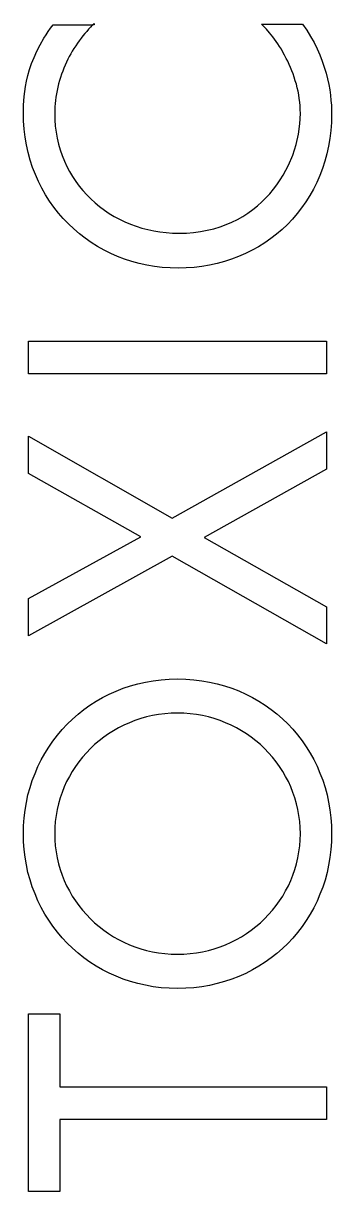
# Model space of a CAD drawing. Extents: x 1.41 to 9.86, y -5.67 to -2.11.
# Drawn here: x 1.4432 to 1.5007, y -2.3238 to -2.1057 of the extents above; entities that cross this region are included whole.
import ezdxf

# ---------------------------------------------------------------- set-up
doc = ezdxf.new("R2010")
doc.units = 0
doc.header["$MEASUREMENT"] = 0
doc.layers.add('BLACK', color=7, linetype='CONTINUOUS')

msp = doc.modelspace()

# ---------------------------------------------------------------- linework, layer by layer
at = {"layer": 'BLACK', "linetype": 'CONTINUOUS'}
for p, q in [((1.4483, -2.10662), (1.44876, -2.106)), ((1.44876, -2.106), (1.44876, -2.106)), ((1.44876, -2.106), (1.44876, -2.106)), ((1.44876, -2.106), (1.44877, -2.106)), ((1.44877, -2.106), (1.44877, -2.106)), ((1.44877, -2.106), (1.44877, -2.106)), ((1.44877, -2.106), (1.44877, -2.106)), ((1.44877, -2.106), (1.45613, -2.106)), ((1.45572, -2.10644), (1.45537, -2.10682)), ((1.45606, -2.10607), (1.45572, -2.10644)), ((1.45572, -2.10644), (1.45572, -2.10644)), ((1.45613, -2.106), (1.45606, -2.10607)), ((1.45606, -2.10607), (1.45606, -2.10607)), ((1.45613, -2.106), (1.4564, -2.10572)), ((1.4564, -2.106), (1.45613, -2.106)), ((1.4564, -2.10572), (1.4564, -2.10572)), ((1.4564, -2.10572), (1.4564, -2.10572)), ((1.4564, -2.10572), (1.45641, -2.10572)), ((1.45641, -2.106), (1.4564, -2.106)), ((1.45641, -2.10572), (1.45641, -2.10572)), ((1.45641, -2.10572), (1.45641, -2.106)), ((1.45641, -2.106), (1.45641, -2.106)), ((1.45641, -2.106), (1.45641, -2.106)), ((1.48807, -2.10628), (1.48765, -2.10586)), ((1.48765, -2.10586), (1.48765, -2.10586)), ((1.48765, -2.10586), (1.48765, -2.10586)), ((1.48765, -2.10586), (1.48765, -2.10586)), ((1.48765, -2.10586), (1.48765, -2.10586)), ((1.48765, -2.10586), (1.48765, -2.10586)), ((1.48765, -2.10586), (1.48766, -2.10586)), ((1.48766, -2.10586), (1.49529, -2.10586)), ((1.48856, -2.10682), (1.48807, -2.10628)), ((1.49529, -2.10586), (1.49529, -2.10586)), ((1.49529, -2.10586), (1.49529, -2.10586)), ((1.49529, -2.10586), (1.49529, -2.10586)), ((1.49529, -2.10586), (1.49529, -2.10586)), ((1.49529, -2.10586), (1.4953, -2.10586)), ((1.4953, -2.10586), (1.4953, -2.10586)), ((1.4953, -2.10586), (1.49609, -2.10701)), ((1.44634, -2.1097), (1.44705, -2.10848)), ((1.44705, -2.10848), (1.44744, -2.10786)), ((1.44705, -2.10848), (1.44705, -2.10848)), ((1.44705, -2.10848), (1.44705, -2.10848)), ((1.44744, -2.10786), (1.44786, -2.10724)), ((1.44744, -2.10786), (1.44744, -2.10786)), ((1.44786, -2.10724), (1.4483, -2.10662)), ((1.44786, -2.10724), (1.44786, -2.10724)), ((1.4483, -2.10662), (1.4483, -2.10662)), ((1.45397, -2.10851), (1.45363, -2.10897)), ((1.45432, -2.10807), (1.45397, -2.10851)), ((1.45467, -2.10764), (1.45432, -2.10807)), ((1.45432, -2.10807), (1.45432, -2.10807)), ((1.45502, -2.10722), (1.45467, -2.10764)), ((1.45537, -2.10682), (1.45502, -2.10722)), ((1.45502, -2.10722), (1.45502, -2.10722)), ((1.45537, -2.10682), (1.45537, -2.10682)), ((1.48857, -2.10682), (1.48856, -2.10682)), ((1.48913, -2.10747), (1.48857, -2.10682)), ((1.48974, -2.10822), (1.48913, -2.10747)), ((1.49005, -2.10864), (1.48974, -2.10822)), ((1.49037, -2.10908), (1.49005, -2.10864)), ((1.49609, -2.10701), (1.49609, -2.10701)), ((1.49609, -2.10701), (1.49609, -2.10701)), ((1.49609, -2.10701), (1.4968, -2.10816)), ((1.4968, -2.10816), (1.4968, -2.10816)), ((1.4968, -2.10816), (1.4968, -2.10816)), ((1.4968, -2.10816), (1.49745, -2.10932)), ((1.44573, -2.1109), (1.44634, -2.1097)), ((1.44634, -2.1097), (1.44634, -2.1097)), ((1.44634, -2.1097), (1.44634, -2.1097)), ((1.45265, -2.1104), (1.45234, -2.1109)), ((1.45297, -2.10991), (1.45265, -2.1104)), ((1.45265, -2.1104), (1.45265, -2.1104)), ((1.45329, -2.10944), (1.45297, -2.10991)), ((1.45297, -2.10991), (1.45297, -2.10991)), ((1.45363, -2.10897), (1.45329, -2.10944)), ((1.49069, -2.10955), (1.49037, -2.10908)), ((1.49037, -2.10908), (1.49037, -2.10908)), ((1.49101, -2.11004), (1.49069, -2.10955)), ((1.49069, -2.10955), (1.49069, -2.10955)), ((1.49133, -2.11056), (1.49101, -2.11004)), ((1.49101, -2.11004), (1.49101, -2.11004)), ((1.49164, -2.1111), (1.49133, -2.11056)), ((1.49133, -2.11056), (1.49133, -2.11056)), ((1.49745, -2.10932), (1.49745, -2.10932)), ((1.49745, -2.10932), (1.49745, -2.10932)), ((1.49745, -2.10932), (1.49802, -2.11048)), ((1.49802, -2.11048), (1.49802, -2.11048)), ((1.49802, -2.11048), (1.49802, -2.11048)), ((1.49802, -2.11048), (1.49852, -2.11162)), ((1.44475, -2.11323), (1.4452, -2.11208)), ((1.4452, -2.11208), (1.44573, -2.1109)), ((1.4452, -2.11208), (1.4452, -2.11208)), ((1.4452, -2.11208), (1.4452, -2.11208)), ((1.44573, -2.1109), (1.44573, -2.1109)), ((1.44573, -2.1109), (1.44573, -2.1109)), ((1.45127, -2.11294), (1.45101, -2.1135)), ((1.45151, -2.11242), (1.45127, -2.11294)), ((1.45177, -2.11191), (1.45151, -2.11242)), ((1.45151, -2.11242), (1.45151, -2.11242)), ((1.45205, -2.1114), (1.45177, -2.11191)), ((1.45234, -2.1109), (1.45205, -2.1114)), ((1.45205, -2.1114), (1.45205, -2.1114)), ((1.45234, -2.1109), (1.45234, -2.1109)), ((1.49194, -2.11166), (1.49164, -2.1111)), ((1.49164, -2.1111), (1.49164, -2.1111)), ((1.49224, -2.11225), (1.49194, -2.11166)), ((1.49252, -2.1128), (1.49224, -2.11225)), ((1.49279, -2.11337), (1.49252, -2.1128)), ((1.49852, -2.11162), (1.49852, -2.11162)), ((1.49852, -2.11162), (1.49852, -2.11162)), ((1.49852, -2.11162), (1.49896, -2.11276)), ((1.49896, -2.11276), (1.49896, -2.11276)), ((1.49896, -2.11276), (1.49896, -2.11276)), ((1.49896, -2.11276), (1.49934, -2.11389)), ((1.44406, -2.11544), (1.44437, -2.11435)), ((1.44437, -2.11435), (1.44475, -2.11323)), ((1.44437, -2.11435), (1.44437, -2.11435)), ((1.44437, -2.11435), (1.44437, -2.11435)), ((1.44475, -2.11323), (1.44475, -2.11323)), ((1.44475, -2.11323), (1.44475, -2.11323)), ((1.45055, -2.11464), (1.45033, -2.11522)), ((1.45077, -2.11406), (1.45055, -2.11464)), ((1.45101, -2.1135), (1.45077, -2.11406)), ((1.45101, -2.1135), (1.45101, -2.1135)), ((1.49305, -2.11396), (1.49279, -2.11337)), ((1.49279, -2.11337), (1.49279, -2.11337)), ((1.49329, -2.11456), (1.49305, -2.11396)), ((1.49305, -2.11396), (1.49305, -2.11396)), ((1.49353, -2.11517), (1.49329, -2.11456)), ((1.49329, -2.11456), (1.49329, -2.11456)), ((1.49374, -2.11579), (1.49353, -2.11517)), ((1.49353, -2.11517), (1.49353, -2.11517)), ((1.49934, -2.11389), (1.49934, -2.11389)), ((1.49934, -2.11389), (1.49934, -2.11389)), ((1.49934, -2.11389), (1.49967, -2.11499)), ((1.49967, -2.11499), (1.49967, -2.11499)), ((1.49967, -2.11499), (1.49994, -2.11607)), ((1.44361, -2.11749), (1.44381, -2.11649)), ((1.44381, -2.11649), (1.44406, -2.11544)), ((1.44381, -2.11649), (1.44381, -2.11649)), ((1.44406, -2.11544), (1.44406, -2.11544)), ((1.44406, -2.11544), (1.44406, -2.11544)), ((1.44979, -2.11702), (1.44964, -2.11763)), ((1.44995, -2.11641), (1.44979, -2.11702)), ((1.44979, -2.11702), (1.44979, -2.11702)), ((1.45014, -2.11581), (1.44995, -2.11641)), ((1.44995, -2.11641), (1.44995, -2.11641)), ((1.45033, -2.11522), (1.45014, -2.11581)), ((1.45014, -2.11581), (1.45014, -2.11581)), ((1.45033, -2.11522), (1.45033, -2.11522)), ((1.49394, -2.11643), (1.49374, -2.11579)), ((1.49374, -2.11579), (1.49374, -2.11579)), ((1.49413, -2.11707), (1.49394, -2.11643)), ((1.4943, -2.11773), (1.49413, -2.11707)), ((1.49413, -2.11707), (1.49413, -2.11707)), ((1.49994, -2.11607), (1.49994, -2.11607)), ((1.49994, -2.11607), (1.49994, -2.11607)), ((1.49994, -2.11607), (1.50017, -2.11713)), ((1.50017, -2.11713), (1.50017, -2.11713)), ((1.50017, -2.11713), (1.50035, -2.11815)), ((1.44328, -2.12021), (1.44335, -2.11936)), ((1.44335, -2.11936), (1.44346, -2.11845)), ((1.44335, -2.11936), (1.44335, -2.11936)), ((1.44346, -2.11845), (1.44361, -2.11749)), ((1.44346, -2.11845), (1.44346, -2.11845)), ((1.44361, -2.11749), (1.44361, -2.11749)), ((1.44928, -2.11947), (1.4492, -2.12009)), ((1.44938, -2.11886), (1.44928, -2.11947)), ((1.44928, -2.11947), (1.44928, -2.11947)), ((1.4495, -2.11824), (1.44938, -2.11886)), ((1.44964, -2.11763), (1.4495, -2.11824)), ((1.49444, -2.11839), (1.4943, -2.11773)), ((1.49457, -2.11907), (1.49444, -2.11839)), ((1.49468, -2.11975), (1.49457, -2.11907)), ((1.50035, -2.11815), (1.50035, -2.11815)), ((1.50035, -2.11815), (1.50049, -2.11914)), ((1.50049, -2.11914), (1.50049, -2.11914)), ((1.50049, -2.11914), (1.50059, -2.12009)), ((1.44321, -2.12239), (1.44324, -2.121)), ((1.44324, -2.121), (1.44328, -2.12021)), ((1.44324, -2.121), (1.44324, -2.121)), ((1.44328, -2.12021), (1.44328, -2.12021)), ((1.44908, -2.12132), (1.44906, -2.12192)), ((1.44913, -2.1207), (1.44908, -2.12132)), ((1.4492, -2.12009), (1.44913, -2.1207)), ((1.49476, -2.12043), (1.49468, -2.11975)), ((1.49468, -2.11975), (1.49468, -2.11975)), ((1.49482, -2.12113), (1.49476, -2.12043)), ((1.49486, -2.12182), (1.49482, -2.12113)), ((1.50059, -2.12009), (1.50059, -2.12009)), ((1.50059, -2.12009), (1.50066, -2.121)), ((1.50066, -2.121), (1.50066, -2.121)), ((1.50066, -2.121), (1.50071, -2.12266)), ((1.44325, -2.12394), (1.44321, -2.12239)), ((1.44321, -2.12239), (1.44321, -2.12239)), ((1.44906, -2.12192), (1.44905, -2.12252)), ((1.44905, -2.12252), (1.44905, -2.12252)), ((1.44905, -2.12252), (1.44908, -2.12371)), ((1.44906, -2.12192), (1.44906, -2.12192)), ((1.44908, -2.12371), (1.44916, -2.12488)), ((1.49479, -2.12445), (1.49488, -2.12252)), ((1.49488, -2.12252), (1.49486, -2.12182)), ((1.49486, -2.12182), (1.49486, -2.12182)), ((1.50071, -2.12266), (1.50068, -2.1242)), ((1.50071, -2.12266), (1.50071, -2.12266)), ((1.50071, -2.12266), (1.50071, -2.12266)), ((1.44336, -2.12546), (1.44325, -2.12394)), ((1.44325, -2.12394), (1.44325, -2.12394)), ((1.44325, -2.12394), (1.44325, -2.12394)), ((1.44354, -2.12695), (1.44336, -2.12546)), ((1.44336, -2.12546), (1.44336, -2.12546)), ((1.44336, -2.12546), (1.44336, -2.12546)), ((1.44916, -2.12488), (1.44931, -2.12603)), ((1.44931, -2.12603), (1.44931, -2.12603)), ((1.44931, -2.12603), (1.44951, -2.12715)), ((1.49452, -2.1264), (1.49479, -2.12445)), ((1.50057, -2.12571), (1.50039, -2.12719)), ((1.50068, -2.1242), (1.50057, -2.12571)), ((1.50057, -2.12571), (1.50057, -2.12571)), ((1.50068, -2.1242), (1.50068, -2.1242)), ((1.50068, -2.1242), (1.50068, -2.1242)), ((1.44379, -2.12842), (1.44354, -2.12695)), ((1.44354, -2.12695), (1.44354, -2.12695)), ((1.44354, -2.12695), (1.44354, -2.12695)), ((1.44951, -2.12715), (1.44951, -2.12715)), ((1.44951, -2.12715), (1.44977, -2.12826)), ((1.44977, -2.12826), (1.45008, -2.12933)), ((1.49407, -2.12835), (1.49452, -2.1264)), ((1.50039, -2.12719), (1.50014, -2.12864)), ((1.50039, -2.12719), (1.50039, -2.12719)), ((1.44411, -2.12985), (1.44379, -2.12842)), ((1.44379, -2.12842), (1.44379, -2.12842)), ((1.44449, -2.13125), (1.44411, -2.12985)), ((1.44411, -2.12985), (1.44411, -2.12985)), ((1.44411, -2.12985), (1.44411, -2.12985)), ((1.45008, -2.12933), (1.45044, -2.13038)), ((1.45044, -2.13038), (1.45085, -2.13141)), ((1.49265, -2.1322), (1.49345, -2.1303)), ((1.49345, -2.1303), (1.49407, -2.12835)), ((1.49983, -2.13007), (1.49945, -2.13145)), ((1.50014, -2.12864), (1.49983, -2.13007)), ((1.49983, -2.13007), (1.49983, -2.13007)), ((1.50014, -2.12864), (1.50014, -2.12864)), ((1.44494, -2.13262), (1.44449, -2.13125)), ((1.44449, -2.13125), (1.44449, -2.13125)), ((1.44449, -2.13125), (1.44449, -2.13125)), ((1.44546, -2.13395), (1.44494, -2.13262)), ((1.44494, -2.13262), (1.44494, -2.13262)), ((1.44494, -2.13262), (1.44494, -2.13262)), ((1.45085, -2.13141), (1.45085, -2.13141)), ((1.45085, -2.13141), (1.45132, -2.13241)), ((1.45132, -2.13241), (1.45182, -2.13337)), ((1.49218, -2.13314), (1.49265, -2.1322)), ((1.49945, -2.13145), (1.49901, -2.13281)), ((1.49945, -2.13145), (1.49945, -2.13145)), ((1.49945, -2.13145), (1.49945, -2.13145)), ((1.44603, -2.13525), (1.44546, -2.13395)), ((1.44546, -2.13395), (1.44546, -2.13395)), ((1.44546, -2.13395), (1.44546, -2.13395)), ((1.45182, -2.13337), (1.45238, -2.13431)), ((1.45238, -2.13431), (1.45298, -2.13521)), ((1.49111, -2.13495), (1.49167, -2.13405)), ((1.49167, -2.13405), (1.49218, -2.13314)), ((1.49851, -2.13413), (1.49794, -2.13541)), ((1.49901, -2.13281), (1.49851, -2.13413)), ((1.49851, -2.13413), (1.49851, -2.13413)), ((1.49851, -2.13413), (1.49851, -2.13413)), ((1.49901, -2.13281), (1.49901, -2.13281)), ((1.49901, -2.13281), (1.49901, -2.13281)), ((1.44666, -2.1365), (1.44603, -2.13525)), ((1.44603, -2.13525), (1.44603, -2.13525)), ((1.44603, -2.13525), (1.44603, -2.13525)), ((1.44735, -2.13772), (1.44666, -2.1365)), ((1.44666, -2.1365), (1.44666, -2.1365)), ((1.44666, -2.1365), (1.44666, -2.1365)), ((1.45298, -2.13521), (1.45298, -2.13521)), ((1.45298, -2.13521), (1.45362, -2.13609)), ((1.45362, -2.13609), (1.45362, -2.13609)), ((1.45362, -2.13609), (1.45431, -2.13692)), ((1.45431, -2.13692), (1.45431, -2.13692)), ((1.45431, -2.13692), (1.45503, -2.13773)), ((1.48918, -2.13751), (1.48987, -2.13668)), ((1.48987, -2.13668), (1.49051, -2.13583)), ((1.48987, -2.13668), (1.48987, -2.13668)), ((1.49051, -2.13583), (1.49111, -2.13495)), ((1.49051, -2.13583), (1.49051, -2.13583)), ((1.49111, -2.13495), (1.49111, -2.13495)), ((1.49732, -2.13666), (1.49664, -2.13786)), ((1.49794, -2.13541), (1.49732, -2.13666)), ((1.49732, -2.13666), (1.49732, -2.13666)), ((1.49732, -2.13666), (1.49732, -2.13666)), ((1.49794, -2.13541), (1.49794, -2.13541)), ((1.49794, -2.13541), (1.49794, -2.13541)), ((1.4481, -2.1389), (1.44735, -2.13772)), ((1.44735, -2.13772), (1.44735, -2.13772)), ((1.44735, -2.13772), (1.44735, -2.13772)), ((1.4489, -2.14003), (1.4481, -2.1389)), ((1.4481, -2.1389), (1.4481, -2.1389)), ((1.4481, -2.1389), (1.4481, -2.1389)), ((1.45503, -2.13773), (1.4558, -2.1385)), ((1.4558, -2.1385), (1.4566, -2.13923)), ((1.48686, -2.13979), (1.48767, -2.13906)), ((1.48767, -2.13906), (1.48845, -2.1383)), ((1.48845, -2.1383), (1.48918, -2.13751)), ((1.49591, -2.13902), (1.49512, -2.14015)), ((1.49664, -2.13786), (1.49591, -2.13902)), ((1.49591, -2.13902), (1.49591, -2.13902)), ((1.49591, -2.13902), (1.49591, -2.13902)), ((1.49664, -2.13786), (1.49664, -2.13786)), ((1.49664, -2.13786), (1.49664, -2.13786)), ((1.44976, -2.14112), (1.4489, -2.14003)), ((1.4489, -2.14003), (1.4489, -2.14003)), ((1.4489, -2.14003), (1.4489, -2.14003)), ((1.45066, -2.14216), (1.44976, -2.14112)), ((1.44976, -2.14112), (1.44976, -2.14112)), ((1.4566, -2.13923), (1.4566, -2.13923)), ((1.4566, -2.13923), (1.45744, -2.13992)), ((1.45744, -2.13992), (1.45832, -2.14057)), ((1.45832, -2.14057), (1.45832, -2.14057)), ((1.45832, -2.14057), (1.45922, -2.14118)), ((1.45922, -2.14118), (1.45922, -2.14118)), ((1.45922, -2.14118), (1.46016, -2.14175)), ((1.48413, -2.14174), (1.48509, -2.14113)), ((1.48509, -2.14113), (1.48599, -2.14048)), ((1.48599, -2.14048), (1.48686, -2.13979)), ((1.48599, -2.14048), (1.48599, -2.14048)), ((1.49428, -2.14122), (1.49339, -2.14225)), ((1.49512, -2.14015), (1.49428, -2.14122)), ((1.49428, -2.14122), (1.49428, -2.14122)), ((1.49512, -2.14015), (1.49512, -2.14015)), ((1.49512, -2.14015), (1.49512, -2.14015)), ((1.45161, -2.14315), (1.45066, -2.14216)), ((1.45066, -2.14216), (1.45066, -2.14216)), ((1.45066, -2.14216), (1.45066, -2.14216)), ((1.45261, -2.1441), (1.45161, -2.14315)), ((1.45161, -2.14315), (1.45161, -2.14315)), ((1.46016, -2.14175), (1.46114, -2.14227)), ((1.46114, -2.14227), (1.46114, -2.14227)), ((1.46114, -2.14227), (1.46214, -2.14275)), ((1.46214, -2.14275), (1.46317, -2.14319)), ((1.46317, -2.14319), (1.46422, -2.14357)), ((1.4799, -2.14369), (1.48102, -2.14328)), ((1.48102, -2.14328), (1.4821, -2.14282)), ((1.4821, -2.14282), (1.48314, -2.1423)), ((1.48314, -2.1423), (1.48413, -2.14174)), ((1.48314, -2.1423), (1.48314, -2.1423)), ((1.48413, -2.14174), (1.48413, -2.14174)), ((1.49245, -2.14324), (1.49146, -2.14417)), ((1.49339, -2.14225), (1.49245, -2.14324)), ((1.49245, -2.14324), (1.49245, -2.14324)), ((1.49339, -2.14225), (1.49339, -2.14225)), ((1.49339, -2.14225), (1.49339, -2.14225)), ((1.45366, -2.14499), (1.45261, -2.1441)), ((1.45261, -2.1441), (1.45261, -2.1441)), ((1.45475, -2.14584), (1.45366, -2.14499)), ((1.45366, -2.14499), (1.45366, -2.14499)), ((1.45366, -2.14499), (1.45366, -2.14499)), ((1.46422, -2.14357), (1.46422, -2.14357)), ((1.46422, -2.14357), (1.4653, -2.14392)), ((1.4653, -2.14392), (1.4653, -2.14392)), ((1.4653, -2.14392), (1.46641, -2.14421)), ((1.46641, -2.14421), (1.46753, -2.14445)), ((1.46753, -2.14445), (1.46753, -2.14445)), ((1.46753, -2.14445), (1.46868, -2.14464)), ((1.46868, -2.14464), (1.46868, -2.14464)), ((1.46868, -2.14464), (1.46985, -2.14477)), ((1.46985, -2.14477), (1.47104, -2.14486)), ((1.47104, -2.14486), (1.47224, -2.14488)), ((1.47224, -2.14488), (1.47362, -2.14485)), ((1.47362, -2.14485), (1.47496, -2.14474)), ((1.47496, -2.14474), (1.47626, -2.14457)), ((1.47626, -2.14457), (1.47752, -2.14434)), ((1.47626, -2.14457), (1.47626, -2.14457)), ((1.47752, -2.14434), (1.47873, -2.14404)), ((1.47752, -2.14434), (1.47752, -2.14434)), ((1.47873, -2.14404), (1.4799, -2.14369)), ((1.4799, -2.14369), (1.4799, -2.14369)), ((1.49043, -2.14506), (1.48935, -2.14589)), ((1.49146, -2.14417), (1.49043, -2.14506)), ((1.49043, -2.14506), (1.49043, -2.14506)), ((1.49043, -2.14506), (1.49043, -2.14506)), ((1.49146, -2.14417), (1.49146, -2.14417)), ((1.49146, -2.14417), (1.49146, -2.14417)), ((1.45588, -2.14663), (1.45475, -2.14584)), ((1.45475, -2.14584), (1.45475, -2.14584)), ((1.45475, -2.14584), (1.45475, -2.14584)), ((1.45705, -2.14736), (1.45588, -2.14663)), ((1.45588, -2.14663), (1.45588, -2.14663)), ((1.45588, -2.14663), (1.45588, -2.14663)), ((1.45826, -2.14804), (1.45705, -2.14736)), ((1.45705, -2.14736), (1.45705, -2.14736)), ((1.45705, -2.14736), (1.45705, -2.14736)), ((1.48707, -2.1474), (1.48588, -2.14808)), ((1.48823, -2.14668), (1.48707, -2.1474)), ((1.48707, -2.1474), (1.48707, -2.1474)), ((1.48707, -2.1474), (1.48707, -2.1474)), ((1.48935, -2.14589), (1.48823, -2.14668)), ((1.48823, -2.14668), (1.48823, -2.14668)), ((1.48823, -2.14668), (1.48823, -2.14668)), ((1.48935, -2.14589), (1.48935, -2.14589)), ((1.48935, -2.14589), (1.48935, -2.14589)), ((1.45951, -2.14866), (1.45826, -2.14804)), ((1.45826, -2.14804), (1.45826, -2.14804)), ((1.45826, -2.14804), (1.45826, -2.14804)), ((1.46079, -2.14922), (1.45951, -2.14866)), ((1.45951, -2.14866), (1.45951, -2.14866)), ((1.45951, -2.14866), (1.45951, -2.14866)), ((1.4621, -2.14973), (1.46079, -2.14922)), ((1.46079, -2.14922), (1.46079, -2.14922)), ((1.46079, -2.14922), (1.46079, -2.14922)), ((1.46345, -2.15016), (1.4621, -2.14973)), ((1.4621, -2.14973), (1.4621, -2.14973)), ((1.4621, -2.14973), (1.4621, -2.14973)), ((1.48206, -2.14974), (1.48072, -2.15018)), ((1.48337, -2.14925), (1.48206, -2.14974)), ((1.48206, -2.14974), (1.48206, -2.14974)), ((1.48206, -2.14974), (1.48206, -2.14974)), ((1.48464, -2.14869), (1.48337, -2.14925)), ((1.48337, -2.14925), (1.48337, -2.14925)), ((1.48337, -2.14925), (1.48337, -2.14925)), ((1.48588, -2.14808), (1.48464, -2.14869)), ((1.48464, -2.14869), (1.48464, -2.14869)), ((1.48464, -2.14869), (1.48464, -2.14869)), ((1.48588, -2.14808), (1.48588, -2.14808)), ((1.48588, -2.14808), (1.48588, -2.14808)), ((1.46483, -2.15054), (1.46345, -2.15016)), ((1.46345, -2.15016), (1.46345, -2.15016)), ((1.46623, -2.15085), (1.46483, -2.15054)), ((1.46483, -2.15054), (1.46483, -2.15054)), ((1.46766, -2.1511), (1.46623, -2.15085)), ((1.46623, -2.15085), (1.46623, -2.15085)), ((1.46912, -2.15127), (1.46766, -2.1511)), ((1.46766, -2.1511), (1.46766, -2.1511)), ((1.46766, -2.1511), (1.46766, -2.1511)), ((1.4706, -2.15138), (1.46912, -2.15127)), ((1.46912, -2.15127), (1.46912, -2.15127)), ((1.4721, -2.15142), (1.4706, -2.15138)), ((1.4706, -2.15138), (1.4706, -2.15138)), ((1.4706, -2.15138), (1.4706, -2.15138)), ((1.4736, -2.15138), (1.4721, -2.15142)), ((1.4721, -2.15142), (1.4721, -2.15142)), ((1.47508, -2.15127), (1.4736, -2.15138)), ((1.4736, -2.15138), (1.4736, -2.15138)), ((1.4736, -2.15138), (1.4736, -2.15138)), ((1.47653, -2.1511), (1.47508, -2.15127)), ((1.47508, -2.15127), (1.47508, -2.15127)), ((1.47795, -2.15086), (1.47653, -2.1511)), ((1.47653, -2.1511), (1.47653, -2.1511)), ((1.47935, -2.15055), (1.47795, -2.15086)), ((1.47795, -2.15086), (1.47795, -2.15086)), ((1.48072, -2.15018), (1.47935, -2.15055)), ((1.47935, -2.15055), (1.47935, -2.15055)), ((1.48072, -2.15018), (1.48072, -2.15018)), ((1.44418, -2.17114), (1.44418, -2.16502)), ((1.44418, -2.16502), (1.44418, -2.16502)), ((1.44418, -2.16502), (1.44418, -2.16502)), ((1.44418, -2.16502), (1.49974, -2.16502)), ((1.49974, -2.16502), (1.49974, -2.16502)), ((1.49974, -2.16502), (1.49974, -2.16502)), ((1.49974, -2.16502), (1.49974, -2.17114)), ((1.44418, -2.17114), (1.44418, -2.17114)), ((1.49974, -2.17114), (1.44418, -2.17114)), ((1.44418, -2.17114), (1.44418, -2.17114)), ((1.49974, -2.17114), (1.49974, -2.17114)), ((1.49974, -2.17114), (1.49974, -2.17114)), ((1.47099, -2.19808), (1.49974, -2.18197)), ((1.49974, -2.18197), (1.49974, -2.18197)), ((1.49974, -2.18197), (1.49974, -2.18197)), ((1.49974, -2.18197), (1.49974, -2.18197)), ((1.49974, -2.18197), (1.49974, -2.18197)), ((1.49974, -2.18197), (1.49974, -2.18197)), ((1.49974, -2.18197), (1.49974, -2.18197)), ((1.49974, -2.18197), (1.49974, -2.18197)), ((1.49974, -2.18197), (1.49974, -2.18891)), ((1.49974, -2.18197), (1.49974, -2.18197)), ((1.49974, -2.18197), (1.49974, -2.18197)), ((1.49974, -2.18197), (1.49974, -2.18197)), ((1.44418, -2.18975), (1.44418, -2.1828)), ((1.44418, -2.1828), (1.44418, -2.1828)), ((1.44418, -2.1828), (1.44418, -2.1828)), ((1.44418, -2.1828), (1.44418, -2.1828)), ((1.44418, -2.1828), (1.44418, -2.1828)), ((1.44418, -2.1828), (1.44418, -2.1828)), ((1.44418, -2.1828), (1.44418, -2.1828)), ((1.44418, -2.1828), (1.44418, -2.1828)), ((1.44418, -2.1828), (1.44418, -2.1828)), ((1.44418, -2.1828), (1.44418, -2.1828)), ((1.44418, -2.1828), (1.44418, -2.1828)), ((1.44418, -2.1828), (1.47099, -2.19808)), ((1.49974, -2.18892), (1.47696, -2.20169)), ((1.49974, -2.18891), (1.49974, -2.18891)), ((1.49974, -2.18891), (1.49974, -2.18891)), ((1.49974, -2.18891), (1.49974, -2.18891)), ((1.49974, -2.18891), (1.49974, -2.18891)), ((1.49974, -2.18891), (1.49974, -2.18892)), ((1.49974, -2.18892), (1.49974, -2.18892)), ((1.46515, -2.20155), (1.44418, -2.18975)), ((1.44418, -2.18975), (1.44418, -2.18975)), ((1.44418, -2.18975), (1.44418, -2.18975)), ((1.44418, -2.18975), (1.44418, -2.18975)), ((1.44418, -2.18975), (1.44418, -2.18975)), ((1.44418, -2.18975), (1.44418, -2.18975)), ((1.44418, -2.18975), (1.44418, -2.18975)), ((1.44418, -2.21308), (1.46515, -2.20155)), ((1.47696, -2.20169), (1.49974, -2.21461)), ((1.47099, -2.20517), (1.44418, -2.22003)), ((1.49974, -2.22155), (1.47099, -2.20517)), ((1.44418, -2.22002), (1.44418, -2.21308)), ((1.44418, -2.21308), (1.44418, -2.21308)), ((1.44418, -2.21308), (1.44418, -2.21308)), ((1.44418, -2.21308), (1.44418, -2.21308)), ((1.44418, -2.21308), (1.44418, -2.21308)), ((1.44418, -2.21308), (1.44418, -2.21308)), ((1.44418, -2.21308), (1.44418, -2.21308)), ((1.49974, -2.21461), (1.49974, -2.21461)), ((1.49974, -2.21461), (1.49974, -2.21461)), ((1.49974, -2.21461), (1.49974, -2.21461)), ((1.49974, -2.21461), (1.49974, -2.21461)), ((1.49974, -2.21461), (1.49974, -2.21461)), ((1.49974, -2.21461), (1.49974, -2.21461)), ((1.49974, -2.21461), (1.49974, -2.22155)), ((1.44418, -2.22003), (1.44418, -2.22002)), ((1.44418, -2.22002), (1.44418, -2.22002)), ((1.44418, -2.22003), (1.44418, -2.22003)), ((1.44418, -2.22003), (1.44418, -2.22003)), ((1.44418, -2.22003), (1.44418, -2.22003)), ((1.44418, -2.22003), (1.44418, -2.22003)), ((1.44418, -2.22003), (1.44418, -2.22003)), ((1.44418, -2.22003), (1.44418, -2.22003)), ((1.44418, -2.22003), (1.44418, -2.22003)), ((1.44418, -2.22003), (1.44418, -2.22003)), ((1.49974, -2.22155), (1.49974, -2.22155)), ((1.49974, -2.22155), (1.49974, -2.22155)), ((1.49974, -2.22155), (1.49974, -2.22155)), ((1.49974, -2.22155), (1.49974, -2.22155)), ((1.49974, -2.22155), (1.49974, -2.22155)), ((1.49974, -2.22155), (1.49974, -2.22155)), ((1.49974, -2.22155), (1.49974, -2.22155)), ((1.49974, -2.22155), (1.49974, -2.22155)), ((1.49974, -2.22155), (1.49974, -2.22155)), ((1.49974, -2.22155), (1.49974, -2.22155)), ((1.46598, -2.22866), (1.46743, -2.22841)), ((1.46743, -2.22841), (1.46891, -2.22823)), ((1.46743, -2.22841), (1.46743, -2.22841)), ((1.46743, -2.22841), (1.46743, -2.22841)), ((1.46891, -2.22823), (1.47042, -2.22812)), ((1.46891, -2.22823), (1.46891, -2.22823)), ((1.47042, -2.22812), (1.47196, -2.22808)), ((1.47042, -2.22812), (1.47042, -2.22812)), ((1.47042, -2.22812), (1.47042, -2.22812)), ((1.47196, -2.22808), (1.47196, -2.22808)), ((1.47196, -2.22808), (1.4735, -2.22812)), ((1.4735, -2.22812), (1.4735, -2.22812)), ((1.4735, -2.22812), (1.4735, -2.22812)), ((1.4735, -2.22812), (1.47501, -2.22823)), ((1.47501, -2.22823), (1.47501, -2.22823)), ((1.47501, -2.22823), (1.47501, -2.22823)), ((1.47501, -2.22823), (1.47649, -2.22841)), ((1.47649, -2.22841), (1.47649, -2.22841)), ((1.47649, -2.22841), (1.47649, -2.22841)), ((1.47649, -2.22841), (1.47794, -2.22866)), ((1.45921, -2.23092), (1.46049, -2.23035)), ((1.46049, -2.23035), (1.46181, -2.22983)), ((1.46049, -2.23035), (1.46049, -2.23035)), ((1.46049, -2.23035), (1.46049, -2.23035)), ((1.46181, -2.22983), (1.46317, -2.22938)), ((1.46181, -2.22983), (1.46181, -2.22983)), ((1.46181, -2.22983), (1.46181, -2.22983)), ((1.46317, -2.22938), (1.46456, -2.22899)), ((1.46317, -2.22938), (1.46317, -2.22938)), ((1.46456, -2.22899), (1.46598, -2.22866)), ((1.46456, -2.22899), (1.46456, -2.22899)), ((1.46456, -2.22899), (1.46456, -2.22899)), ((1.46598, -2.22866), (1.46598, -2.22866)), ((1.47794, -2.22866), (1.47794, -2.22866)), ((1.47794, -2.22866), (1.47936, -2.22898)), ((1.47936, -2.22898), (1.47936, -2.22898)), ((1.47936, -2.22898), (1.47936, -2.22898)), ((1.47936, -2.22898), (1.48075, -2.22936)), ((1.48075, -2.22936), (1.48075, -2.22936)), ((1.48075, -2.22936), (1.48075, -2.22936)), ((1.48075, -2.22936), (1.48211, -2.22981)), ((1.48211, -2.22981), (1.48211, -2.22981)), ((1.48211, -2.22981), (1.48343, -2.23033)), ((1.48343, -2.23033), (1.48343, -2.23033)), ((1.48343, -2.23033), (1.48343, -2.23033)), ((1.48343, -2.23033), (1.48471, -2.2309)), ((1.4556, -2.23301), (1.45676, -2.23226)), ((1.45676, -2.23226), (1.45797, -2.23156)), ((1.45676, -2.23226), (1.45676, -2.23226)), ((1.45676, -2.23226), (1.45676, -2.23226)), ((1.45797, -2.23156), (1.45921, -2.23092)), ((1.45797, -2.23156), (1.45797, -2.23156)), ((1.45921, -2.23092), (1.45921, -2.23092)), ((1.48471, -2.2309), (1.48471, -2.2309)), ((1.48471, -2.2309), (1.48471, -2.2309)), ((1.48471, -2.2309), (1.48595, -2.23153)), ((1.48595, -2.23153), (1.48595, -2.23153)), ((1.48595, -2.23153), (1.48716, -2.23222)), ((1.48716, -2.23222), (1.48716, -2.23222)), ((1.48716, -2.23222), (1.48716, -2.23222)), ((1.48716, -2.23222), (1.48832, -2.23297)), ((1.45237, -2.23558), (1.4534, -2.23467)), ((1.4534, -2.23467), (1.45448, -2.23381)), ((1.4534, -2.23467), (1.4534, -2.23467)), ((1.4534, -2.23467), (1.4534, -2.23467)), ((1.45448, -2.23381), (1.4556, -2.23301)), ((1.45448, -2.23381), (1.45448, -2.23381)), ((1.45448, -2.23381), (1.45448, -2.23381)), ((1.4556, -2.23301), (1.4556, -2.23301)), ((1.4556, -2.23301), (1.4556, -2.23301)), ((1.46731, -2.23493), (1.46619, -2.23518)), ((1.46844, -2.23473), (1.46731, -2.23493)), ((1.46731, -2.23493), (1.46731, -2.23493)), ((1.4696, -2.23459), (1.46844, -2.23473)), ((1.46844, -2.23473), (1.46844, -2.23473)), ((1.47077, -2.2345), (1.4696, -2.23459)), ((1.47196, -2.23447), (1.47077, -2.2345)), ((1.47315, -2.2345), (1.47196, -2.23447)), ((1.47432, -2.23459), (1.47315, -2.2345)), ((1.47548, -2.23473), (1.47432, -2.23459)), ((1.47661, -2.23493), (1.47548, -2.23473)), ((1.47548, -2.23473), (1.47548, -2.23473)), ((1.47773, -2.23518), (1.47661, -2.23493)), ((1.47661, -2.23493), (1.47661, -2.23493)), ((1.48832, -2.23297), (1.48832, -2.23297)), ((1.48832, -2.23297), (1.48832, -2.23297)), ((1.48832, -2.23297), (1.48944, -2.23377)), ((1.48944, -2.23377), (1.48944, -2.23377)), ((1.48944, -2.23377), (1.48944, -2.23377)), ((1.48944, -2.23377), (1.49052, -2.23462)), ((1.49052, -2.23462), (1.49052, -2.23462)), ((1.49052, -2.23462), (1.49155, -2.23553)), ((1.45045, -2.23754), (1.45139, -2.23653)), ((1.45139, -2.23653), (1.45237, -2.23558)), ((1.45139, -2.23653), (1.45139, -2.23653)), ((1.45237, -2.23558), (1.45237, -2.23558)), ((1.45237, -2.23558), (1.45237, -2.23558)), ((1.46098, -2.2372), (1.46002, -2.23774)), ((1.46197, -2.2367), (1.46098, -2.2372)), ((1.46098, -2.2372), (1.46098, -2.2372)), ((1.46299, -2.23625), (1.46197, -2.2367)), ((1.46403, -2.23584), (1.46299, -2.23625)), ((1.4651, -2.23549), (1.46403, -2.23584)), ((1.46403, -2.23584), (1.46403, -2.23584)), ((1.46619, -2.23518), (1.4651, -2.23549)), ((1.47882, -2.23549), (1.47773, -2.23518)), ((1.47773, -2.23518), (1.47773, -2.23518)), ((1.47989, -2.23584), (1.47882, -2.23549)), ((1.47882, -2.23549), (1.47882, -2.23549)), ((1.48093, -2.23625), (1.47989, -2.23584)), ((1.48195, -2.2367), (1.48093, -2.23625)), ((1.48294, -2.2372), (1.48195, -2.2367)), ((1.48195, -2.2367), (1.48195, -2.2367)), ((1.4839, -2.23774), (1.48294, -2.2372)), ((1.48294, -2.2372), (1.48294, -2.2372)), ((1.49155, -2.23553), (1.49155, -2.23553)), ((1.49155, -2.23553), (1.49155, -2.23553)), ((1.49155, -2.23553), (1.49253, -2.23648)), ((1.49253, -2.23648), (1.49253, -2.23648)), ((1.49253, -2.23648), (1.49347, -2.23748)), ((1.44873, -2.23968), (1.44956, -2.23858)), ((1.44956, -2.23858), (1.45045, -2.23754)), ((1.44956, -2.23858), (1.44956, -2.23858)), ((1.44956, -2.23858), (1.44956, -2.23858)), ((1.45045, -2.23754), (1.45045, -2.23754)), ((1.4582, -2.23896), (1.45733, -2.23963)), ((1.45909, -2.23833), (1.4582, -2.23896)), ((1.4582, -2.23896), (1.4582, -2.23896)), ((1.46002, -2.23774), (1.45909, -2.23833)), ((1.46002, -2.23774), (1.46002, -2.23774)), ((1.48483, -2.23833), (1.4839, -2.23774)), ((1.48572, -2.23896), (1.48483, -2.23833)), ((1.48659, -2.23963), (1.48572, -2.23896)), ((1.48572, -2.23896), (1.48572, -2.23896)), ((1.49347, -2.23748), (1.49347, -2.23748)), ((1.49347, -2.23748), (1.49347, -2.23748)), ((1.49347, -2.23748), (1.49436, -2.23853)), ((1.49436, -2.23853), (1.49436, -2.23853)), ((1.49436, -2.23853), (1.49436, -2.23853)), ((1.49436, -2.23853), (1.49519, -2.23962)), ((1.44722, -2.24198), (1.44795, -2.24081)), ((1.44795, -2.24081), (1.44873, -2.23968)), ((1.44795, -2.24081), (1.44795, -2.24081)), ((1.44873, -2.23968), (1.44873, -2.23968)), ((1.44873, -2.23968), (1.44873, -2.23968)), ((1.45571, -2.24108), (1.45496, -2.24187)), ((1.4565, -2.24034), (1.45571, -2.24108)), ((1.45571, -2.24108), (1.45571, -2.24108)), ((1.45733, -2.23963), (1.4565, -2.24034)), ((1.48742, -2.24034), (1.48659, -2.23963)), ((1.48821, -2.24108), (1.48742, -2.24034)), ((1.48742, -2.24034), (1.48742, -2.24034)), ((1.48896, -2.24187), (1.48821, -2.24108)), ((1.49519, -2.23962), (1.49519, -2.23962)), ((1.49519, -2.23962), (1.49519, -2.23962)), ((1.49519, -2.23962), (1.49597, -2.24075)), ((1.49597, -2.24075), (1.49597, -2.24075)), ((1.49597, -2.24075), (1.4967, -2.24192)), ((1.44593, -2.24444), (1.44655, -2.24319)), ((1.44655, -2.24319), (1.44722, -2.24198)), ((1.44655, -2.24319), (1.44655, -2.24319)), ((1.44655, -2.24319), (1.44655, -2.24319)), ((1.44722, -2.24198), (1.44722, -2.24198)), ((1.45356, -2.24354), (1.45293, -2.24442)), ((1.45424, -2.24269), (1.45356, -2.24354)), ((1.45496, -2.24187), (1.45424, -2.24269)), ((1.45424, -2.24269), (1.45424, -2.24269)), ((1.48968, -2.24269), (1.48896, -2.24187)), ((1.49036, -2.24354), (1.48968, -2.24269)), ((1.49099, -2.24442), (1.49036, -2.24354)), ((1.49036, -2.24354), (1.49036, -2.24354)), ((1.4967, -2.24192), (1.4967, -2.24192)), ((1.4967, -2.24192), (1.49737, -2.24313)), ((1.49737, -2.24313), (1.49737, -2.24313)), ((1.49737, -2.24313), (1.49737, -2.24313)), ((1.49737, -2.24313), (1.49799, -2.24438)), ((1.44488, -2.24703), (1.44538, -2.24572)), ((1.44538, -2.24572), (1.44593, -2.24444)), ((1.44538, -2.24572), (1.44538, -2.24572)), ((1.44538, -2.24572), (1.44538, -2.24572)), ((1.44593, -2.24444), (1.44593, -2.24444)), ((1.44593, -2.24444), (1.44593, -2.24444)), ((1.45233, -2.24533), (1.45179, -2.24627)), ((1.45293, -2.24442), (1.45233, -2.24533)), ((1.49159, -2.24533), (1.49099, -2.24442)), ((1.49099, -2.24442), (1.49099, -2.24442)), ((1.49213, -2.24627), (1.49159, -2.24533)), ((1.49799, -2.24438), (1.49799, -2.24438)), ((1.49799, -2.24438), (1.49799, -2.24438)), ((1.49799, -2.24438), (1.49854, -2.24566)), ((1.49854, -2.24566), (1.49854, -2.24566)), ((1.49854, -2.24566), (1.49854, -2.24566)), ((1.49854, -2.24566), (1.49904, -2.24697)), ((1.44445, -2.24837), (1.44488, -2.24703)), ((1.44488, -2.24703), (1.44488, -2.24703)), ((1.44488, -2.24703), (1.44488, -2.24703)), ((1.45128, -2.24724), (1.45083, -2.24824)), ((1.45179, -2.24627), (1.45128, -2.24724)), ((1.49264, -2.24724), (1.49213, -2.24627)), ((1.49309, -2.24824), (1.49264, -2.24724)), ((1.49904, -2.24697), (1.49904, -2.24697)), ((1.49904, -2.24697), (1.49904, -2.24697)), ((1.49904, -2.24697), (1.49948, -2.24832)), ((1.44377, -2.25114), (1.44407, -2.24974)), ((1.44407, -2.24974), (1.44445, -2.24837)), ((1.44407, -2.24974), (1.44407, -2.24974)), ((1.44445, -2.24837), (1.44445, -2.24837)), ((1.45006, -2.2503), (1.44976, -2.25137)), ((1.45042, -2.24926), (1.45006, -2.2503)), ((1.45083, -2.24824), (1.45042, -2.24926)), ((1.4935, -2.24926), (1.49309, -2.24824)), ((1.49309, -2.24824), (1.49309, -2.24824)), ((1.49386, -2.2503), (1.4935, -2.24926)), ((1.49416, -2.25137), (1.49386, -2.2503)), ((1.49386, -2.2503), (1.49386, -2.2503)), ((1.49948, -2.24832), (1.49948, -2.24832)), ((1.49948, -2.24832), (1.49985, -2.2497)), ((1.49985, -2.2497), (1.49985, -2.2497)), ((1.49985, -2.2497), (1.50015, -2.2511)), ((1.44352, -2.25256), (1.44377, -2.25114)), ((1.44377, -2.25114), (1.44377, -2.25114)), ((1.44951, -2.25245), (1.44931, -2.25356)), ((1.44976, -2.25137), (1.44951, -2.25245)), ((1.44976, -2.25137), (1.44976, -2.25137)), ((1.49441, -2.25245), (1.49416, -2.25137)), ((1.49416, -2.25137), (1.49416, -2.25137)), ((1.49461, -2.25356), (1.49441, -2.25245)), ((1.50015, -2.2511), (1.50015, -2.2511)), ((1.50015, -2.2511), (1.5004, -2.25253)), ((1.5004, -2.25253), (1.5004, -2.25253)), ((1.5004, -2.25253), (1.5004, -2.25253)), ((1.5004, -2.25253), (1.50057, -2.25399)), ((1.44324, -2.25548), (1.44335, -2.25401)), ((1.44335, -2.25401), (1.44352, -2.25256)), ((1.44335, -2.25401), (1.44335, -2.25401)), ((1.44352, -2.25256), (1.44352, -2.25256)), ((1.44916, -2.25468), (1.44907, -2.25582)), ((1.44931, -2.25356), (1.44916, -2.25468)), ((1.44931, -2.25356), (1.44931, -2.25356)), ((1.49476, -2.25468), (1.49461, -2.25356)), ((1.49461, -2.25356), (1.49461, -2.25356)), ((1.49485, -2.25582), (1.49476, -2.25468)), ((1.50057, -2.25399), (1.50057, -2.25399)), ((1.50057, -2.25399), (1.50068, -2.25547)), ((1.44321, -2.25697), (1.44324, -2.25548)), ((1.44324, -2.25548), (1.44324, -2.25548)), ((1.44324, -2.25548), (1.44324, -2.25548)), ((1.44907, -2.25582), (1.44905, -2.25697)), ((1.44907, -2.25582), (1.44907, -2.25582)), ((1.49488, -2.25697), (1.49485, -2.25582)), ((1.49485, -2.25582), (1.49485, -2.25582)), ((1.50068, -2.25547), (1.50068, -2.25547)), ((1.50068, -2.25547), (1.50071, -2.25697)), ((1.44324, -2.25846), (1.44321, -2.25697)), ((1.44321, -2.25697), (1.44321, -2.25697)), ((1.44321, -2.25697), (1.44321, -2.25697)), ((1.44335, -2.25993), (1.44324, -2.25846)), ((1.44324, -2.25846), (1.44324, -2.25846)), ((1.44324, -2.25846), (1.44324, -2.25846)), ((1.44905, -2.25697), (1.44907, -2.25812)), ((1.44907, -2.25812), (1.44916, -2.25926)), ((1.49476, -2.25926), (1.49485, -2.25812)), ((1.49485, -2.25812), (1.49488, -2.25697)), ((1.50068, -2.25847), (1.50057, -2.25995)), ((1.50071, -2.25697), (1.50068, -2.25847)), ((1.50068, -2.25847), (1.50068, -2.25847)), ((1.50071, -2.25697), (1.50071, -2.25697)), ((1.44352, -2.26137), (1.44335, -2.25993)), ((1.44335, -2.25993), (1.44335, -2.25993)), ((1.44916, -2.25926), (1.44931, -2.26038)), ((1.44931, -2.26038), (1.44931, -2.26038)), ((1.44931, -2.26038), (1.44951, -2.26148)), ((1.49441, -2.26148), (1.49461, -2.26038)), ((1.49461, -2.26038), (1.49476, -2.25926)), ((1.50057, -2.25995), (1.5004, -2.2614)), ((1.50057, -2.25995), (1.50057, -2.25995)), ((1.44377, -2.2628), (1.44352, -2.26137)), ((1.44352, -2.26137), (1.44352, -2.26137)), ((1.44407, -2.26419), (1.44377, -2.2628)), ((1.44377, -2.2628), (1.44377, -2.2628)), ((1.44951, -2.26148), (1.44951, -2.26148)), ((1.44951, -2.26148), (1.44976, -2.26257)), ((1.44976, -2.26257), (1.45006, -2.26363)), ((1.49386, -2.26363), (1.49416, -2.26257)), ((1.49416, -2.26257), (1.49441, -2.26148)), ((1.49441, -2.26148), (1.49441, -2.26148)), ((1.50015, -2.26284), (1.49985, -2.26424)), ((1.5004, -2.2614), (1.50015, -2.26284)), ((1.50015, -2.26284), (1.50015, -2.26284)), ((1.5004, -2.2614), (1.5004, -2.2614)), ((1.44445, -2.26557), (1.44407, -2.26419)), ((1.44407, -2.26419), (1.44407, -2.26419)), ((1.44488, -2.26691), (1.44445, -2.26557)), ((1.44445, -2.26557), (1.44445, -2.26557)), ((1.45006, -2.26363), (1.45042, -2.26468)), ((1.45042, -2.26468), (1.45083, -2.2657)), ((1.49309, -2.2657), (1.4935, -2.26468)), ((1.4935, -2.26468), (1.49386, -2.26363)), ((1.4935, -2.26468), (1.4935, -2.26468)), ((1.49948, -2.26562), (1.49904, -2.26696)), ((1.49985, -2.26424), (1.49948, -2.26562)), ((1.49948, -2.26562), (1.49948, -2.26562)), ((1.49985, -2.26424), (1.49985, -2.26424)), ((1.44538, -2.26822), (1.44488, -2.26691)), ((1.44488, -2.26691), (1.44488, -2.26691)), ((1.44488, -2.26691), (1.44488, -2.26691)), ((1.45083, -2.2657), (1.45128, -2.26669)), ((1.45128, -2.26669), (1.45179, -2.26766)), ((1.45179, -2.26766), (1.45233, -2.26861)), ((1.49159, -2.26861), (1.49213, -2.26766)), ((1.49213, -2.26766), (1.49264, -2.26669)), ((1.49264, -2.26669), (1.49309, -2.2657)), ((1.49904, -2.26696), (1.49854, -2.26828)), ((1.49904, -2.26696), (1.49904, -2.26696)), ((1.49904, -2.26696), (1.49904, -2.26696)), ((1.44593, -2.2695), (1.44538, -2.26822)), ((1.44538, -2.26822), (1.44538, -2.26822)), ((1.44538, -2.26822), (1.44538, -2.26822)), ((1.44655, -2.27075), (1.44593, -2.2695)), ((1.44593, -2.2695), (1.44593, -2.2695)), ((1.44593, -2.2695), (1.44593, -2.2695)), ((1.45233, -2.26861), (1.45293, -2.26952)), ((1.45293, -2.26952), (1.45293, -2.26952)), ((1.45293, -2.26952), (1.45356, -2.2704)), ((1.49036, -2.2704), (1.49099, -2.26952)), ((1.49099, -2.26952), (1.49159, -2.26861)), ((1.49159, -2.26861), (1.49159, -2.26861)), ((1.49799, -2.26956), (1.49737, -2.27081)), ((1.49854, -2.26828), (1.49799, -2.26956)), ((1.49799, -2.26956), (1.49799, -2.26956)), ((1.49799, -2.26956), (1.49799, -2.26956)), ((1.49854, -2.26828), (1.49854, -2.26828)), ((1.49854, -2.26828), (1.49854, -2.26828)), ((1.44722, -2.27196), (1.44655, -2.27075)), ((1.44655, -2.27075), (1.44655, -2.27075)), ((1.44655, -2.27075), (1.44655, -2.27075)), ((1.44795, -2.27313), (1.44722, -2.27196)), ((1.44722, -2.27196), (1.44722, -2.27196)), ((1.45356, -2.2704), (1.45424, -2.27125)), ((1.45424, -2.27125), (1.45424, -2.27125)), ((1.45424, -2.27125), (1.45496, -2.27207)), ((1.45496, -2.27207), (1.45496, -2.27207)), ((1.45496, -2.27207), (1.45571, -2.27285)), ((1.48821, -2.27285), (1.48896, -2.27207)), ((1.48896, -2.27207), (1.48968, -2.27125)), ((1.48968, -2.27125), (1.49036, -2.2704)), ((1.48968, -2.27125), (1.48968, -2.27125)), ((1.4967, -2.27202), (1.49597, -2.27319)), ((1.49737, -2.27081), (1.4967, -2.27202)), ((1.4967, -2.27202), (1.4967, -2.27202)), ((1.4967, -2.27202), (1.4967, -2.27202)), ((1.49737, -2.27081), (1.49737, -2.27081)), ((1.49737, -2.27081), (1.49737, -2.27081)), ((1.44873, -2.27426), (1.44795, -2.27313)), ((1.44795, -2.27313), (1.44795, -2.27313)), ((1.44956, -2.27535), (1.44873, -2.27426)), ((1.44873, -2.27426), (1.44873, -2.27426)), ((1.44873, -2.27426), (1.44873, -2.27426)), ((1.45571, -2.27285), (1.45571, -2.27285)), ((1.45571, -2.27285), (1.4565, -2.2736)), ((1.4565, -2.2736), (1.4565, -2.2736)), ((1.4565, -2.2736), (1.45733, -2.27431)), ((1.45733, -2.27431), (1.4582, -2.27498)), ((1.48572, -2.27498), (1.48659, -2.27431)), ((1.48659, -2.27431), (1.48742, -2.2736)), ((1.48742, -2.2736), (1.48821, -2.27285)), ((1.49519, -2.27432), (1.49436, -2.27541)), ((1.49597, -2.27319), (1.49519, -2.27432)), ((1.49519, -2.27432), (1.49519, -2.27432)), ((1.49519, -2.27432), (1.49519, -2.27432)), ((1.49597, -2.27319), (1.49597, -2.27319)), ((1.45045, -2.2764), (1.44956, -2.27535)), ((1.44956, -2.27535), (1.44956, -2.27535)), ((1.44956, -2.27535), (1.44956, -2.27535)), ((1.45139, -2.2774), (1.45045, -2.2764)), ((1.45045, -2.2764), (1.45045, -2.2764)), ((1.4582, -2.27498), (1.4582, -2.27498)), ((1.4582, -2.27498), (1.45909, -2.27561)), ((1.45909, -2.27561), (1.46002, -2.27619)), ((1.46002, -2.27619), (1.46002, -2.27619)), ((1.46002, -2.27619), (1.46098, -2.27674)), ((1.48294, -2.27674), (1.4839, -2.27619)), ((1.4839, -2.27619), (1.48483, -2.27561)), ((1.4839, -2.27619), (1.4839, -2.27619)), ((1.48483, -2.27561), (1.48572, -2.27498)), ((1.48572, -2.27498), (1.48572, -2.27498)), ((1.49347, -2.27646), (1.49253, -2.27746)), ((1.49436, -2.27541), (1.49347, -2.27646)), ((1.49347, -2.27646), (1.49347, -2.27646)), ((1.49347, -2.27646), (1.49347, -2.27646)), ((1.49436, -2.27541), (1.49436, -2.27541)), ((1.49436, -2.27541), (1.49436, -2.27541)), ((1.45237, -2.27836), (1.45139, -2.2774)), ((1.45139, -2.2774), (1.45139, -2.2774)), ((1.4534, -2.27927), (1.45237, -2.27836)), ((1.45237, -2.27836), (1.45237, -2.27836)), ((1.46098, -2.27674), (1.46098, -2.27674)), ((1.46098, -2.27674), (1.46197, -2.27724)), ((1.46197, -2.27724), (1.46197, -2.27724)), ((1.46197, -2.27724), (1.46299, -2.27769)), ((1.46299, -2.27769), (1.46403, -2.27809)), ((1.46403, -2.27809), (1.46403, -2.27809)), ((1.46403, -2.27809), (1.4651, -2.27845)), ((1.4651, -2.27845), (1.46619, -2.27875)), ((1.47773, -2.27875), (1.47882, -2.27845)), ((1.47882, -2.27845), (1.47989, -2.27809)), ((1.47989, -2.27809), (1.48093, -2.27769)), ((1.47989, -2.27809), (1.47989, -2.27809)), ((1.48093, -2.27769), (1.48195, -2.27724)), ((1.48195, -2.27724), (1.48294, -2.27674)), ((1.48195, -2.27724), (1.48195, -2.27724)), ((1.48294, -2.27674), (1.48294, -2.27674)), ((1.49155, -2.27841), (1.49052, -2.27931)), ((1.49253, -2.27746), (1.49155, -2.27841)), ((1.49155, -2.27841), (1.49155, -2.27841)), ((1.49155, -2.27841), (1.49155, -2.27841)), ((1.49253, -2.27746), (1.49253, -2.27746)), ((1.45448, -2.28012), (1.4534, -2.27927)), ((1.4534, -2.27927), (1.4534, -2.27927)), ((1.4556, -2.28093), (1.45448, -2.28012)), ((1.45448, -2.28012), (1.45448, -2.28012)), ((1.45448, -2.28012), (1.45448, -2.28012)), ((1.46619, -2.27875), (1.46731, -2.27901)), ((1.46731, -2.27901), (1.46731, -2.27901)), ((1.46731, -2.27901), (1.46844, -2.27921)), ((1.46844, -2.27921), (1.46844, -2.27921)), ((1.46844, -2.27921), (1.4696, -2.27935)), ((1.4696, -2.27935), (1.47077, -2.27944)), ((1.47077, -2.27944), (1.47196, -2.27947)), ((1.47196, -2.27947), (1.47315, -2.27944)), ((1.47315, -2.27944), (1.47432, -2.27935)), ((1.47432, -2.27935), (1.47548, -2.27921)), ((1.47548, -2.27921), (1.47661, -2.27901)), ((1.47548, -2.27921), (1.47548, -2.27921)), ((1.47661, -2.27901), (1.47773, -2.27875)), ((1.47661, -2.27901), (1.47661, -2.27901)), ((1.47773, -2.27875), (1.47773, -2.27875)), ((1.48944, -2.28017), (1.48832, -2.28097)), ((1.49052, -2.27931), (1.48944, -2.28017)), ((1.48944, -2.28017), (1.48944, -2.28017)), ((1.48944, -2.28017), (1.48944, -2.28017)), ((1.49052, -2.27931), (1.49052, -2.27931)), ((1.45676, -2.28168), (1.4556, -2.28093)), ((1.4556, -2.28093), (1.4556, -2.28093)), ((1.4556, -2.28093), (1.4556, -2.28093)), ((1.45797, -2.28238), (1.45676, -2.28168)), ((1.45676, -2.28168), (1.45676, -2.28168)), ((1.45676, -2.28168), (1.45676, -2.28168)), ((1.45921, -2.28301), (1.45797, -2.28238)), ((1.45797, -2.28238), (1.45797, -2.28238)), ((1.46049, -2.28359), (1.45921, -2.28301)), ((1.45921, -2.28301), (1.45921, -2.28301)), ((1.48471, -2.28304), (1.48343, -2.28361)), ((1.48595, -2.2824), (1.48471, -2.28304)), ((1.48471, -2.28304), (1.48471, -2.28304)), ((1.48716, -2.28171), (1.48595, -2.2824)), ((1.48595, -2.2824), (1.48595, -2.2824)), ((1.48832, -2.28097), (1.48716, -2.28171)), ((1.48716, -2.28171), (1.48716, -2.28171)), ((1.48716, -2.28171), (1.48716, -2.28171)), ((1.48832, -2.28097), (1.48832, -2.28097)), ((1.48832, -2.28097), (1.48832, -2.28097)), ((1.46181, -2.28411), (1.46049, -2.28359)), ((1.46049, -2.28359), (1.46049, -2.28359)), ((1.46049, -2.28359), (1.46049, -2.28359)), ((1.46317, -2.28456), (1.46181, -2.28411)), ((1.46181, -2.28411), (1.46181, -2.28411)), ((1.46181, -2.28411), (1.46181, -2.28411)), ((1.46456, -2.28495), (1.46317, -2.28456)), ((1.46317, -2.28456), (1.46317, -2.28456)), ((1.46598, -2.28527), (1.46456, -2.28495)), ((1.46456, -2.28495), (1.46456, -2.28495)), ((1.46456, -2.28495), (1.46456, -2.28495)), ((1.47936, -2.28496), (1.47794, -2.28528)), ((1.48075, -2.28457), (1.47936, -2.28496)), ((1.47936, -2.28496), (1.47936, -2.28496)), ((1.47936, -2.28496), (1.47936, -2.28496)), ((1.48211, -2.28412), (1.48075, -2.28457)), ((1.48075, -2.28457), (1.48075, -2.28457)), ((1.48075, -2.28457), (1.48075, -2.28457)), ((1.48343, -2.28361), (1.48211, -2.28412)), ((1.48211, -2.28412), (1.48211, -2.28412)), ((1.48343, -2.28361), (1.48343, -2.28361)), ((1.48343, -2.28361), (1.48343, -2.28361)), ((1.46743, -2.28553), (1.46598, -2.28527)), ((1.46598, -2.28527), (1.46598, -2.28527)), ((1.46891, -2.28571), (1.46743, -2.28553)), ((1.46743, -2.28553), (1.46743, -2.28553)), ((1.46743, -2.28553), (1.46743, -2.28553)), ((1.47042, -2.28582), (1.46891, -2.28571)), ((1.46891, -2.28571), (1.46891, -2.28571)), ((1.46891, -2.28571), (1.46891, -2.28571)), ((1.47196, -2.28586), (1.47042, -2.28582)), ((1.47042, -2.28582), (1.47042, -2.28582)), ((1.47042, -2.28582), (1.47042, -2.28582)), ((1.4735, -2.28582), (1.47196, -2.28586)), ((1.47196, -2.28586), (1.47196, -2.28586)), ((1.47501, -2.28571), (1.4735, -2.28582)), ((1.4735, -2.28582), (1.4735, -2.28582)), ((1.4735, -2.28582), (1.4735, -2.28582)), ((1.47649, -2.28553), (1.47501, -2.28571)), ((1.47501, -2.28571), (1.47501, -2.28571)), ((1.47501, -2.28571), (1.47501, -2.28571)), ((1.47794, -2.28528), (1.47649, -2.28553)), ((1.47649, -2.28553), (1.47649, -2.28553)), ((1.47649, -2.28553), (1.47649, -2.28553)), ((1.47794, -2.28528), (1.47794, -2.28528)), ((1.44418, -2.32377), (1.44418, -2.29058)), ((1.44418, -2.29058), (1.44418, -2.29058)), ((1.44418, -2.29058), (1.44418, -2.29058)), ((1.44418, -2.29058), (1.45002, -2.29058)), ((1.45002, -2.29058), (1.45002, -2.29058)), ((1.45002, -2.29058), (1.45002, -2.29058)), ((1.45002, -2.29058), (1.45002, -2.30419)), ((1.45002, -2.30419), (1.49974, -2.30419)), ((1.49974, -2.30419), (1.49974, -2.3103)), ((1.49974, -2.30419), (1.49974, -2.30419)), ((1.49974, -2.30419), (1.49974, -2.30419)), ((1.49974, -2.3103), (1.45002, -2.3103)), ((1.45002, -2.3103), (1.45002, -2.32377)), ((1.49974, -2.3103), (1.49974, -2.3103)), ((1.49974, -2.3103), (1.49974, -2.3103)), ((1.44418, -2.32378), (1.44418, -2.32377)), ((1.45002, -2.32378), (1.44418, -2.32378)), ((1.44418, -2.32378), (1.44418, -2.32378)), ((1.45002, -2.32377), (1.45002, -2.32378)), ((1.45002, -2.32378), (1.45002, -2.32378))]:
    msp.add_line(p, q, dxfattribs=at)

doc.saveas('drawing.dxf')
